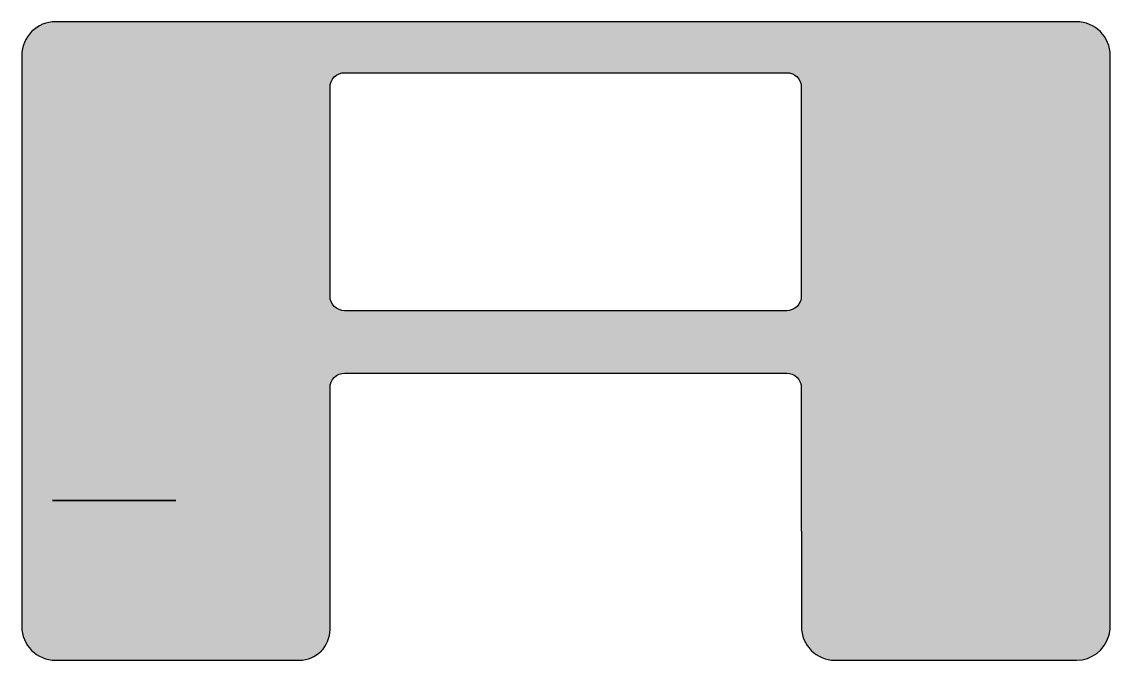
# Model space of a CAD drawing. Extents: x 0 to 6.82, y 0 to 4.
import ezdxf

# ---------------------------------------------------------------- set-up
doc = ezdxf.new("R2010")
doc.units = 0
doc.header["$MEASUREMENT"] = 0
doc.layers.get('0').update_dxf_attribs({"linetype": 'CONTINUOUS'})

msp = doc.modelspace()

# ---------------------------------------------------------------- hatches: boundary and pattern name
h = msp.add_hatch(color=7)
h.paths.add_polyline_path([(0.1947, 1.0017), (0.9668, 1.0017)])
h.paths.add_polyline_path([(6.8092, 0.1554, 0.069116), (6.8172, 0.213), (6.8172, 3.7903, 0.414213), (6.6059, 4.0017), (0.213, 4.0017, 0.414214), (0.0017, 3.7903), (0.0017, 0.8107, 0.002615), (0.0017, 0.8086), (0.0017, 0.213, 0.414178), (0.213, 0.0017), (1.7388, 0.0017), (1.7391, 0.0017, 0.413821), (1.9319, 0.1947), (1.9319, 0.8086), (1.9319, 0.8088), (1.9319, 1.7088, -0.414214), (2.0234, 1.8003), (4.7915, 1.8003, -0.414214), (4.883, 1.7088), (4.883, 0.8107, -0.020073), (4.8831, 0.8086), (4.8831, 0.213, 0.414178), (5.0944, 0.0017), (6.6059, 0.0017, 0.335493)])
h.paths.add_polyline_path([(2.0234, 2.1911, -0.414214), (1.9319, 2.2826), (1.9319, 3.5911, -0.414214), (2.0234, 3.6826), (4.7915, 3.6826, -0.414213), (4.883, 3.5911), (4.883, 2.2826, -0.414215), (4.7915, 2.1911)])

# ---------------------------------------------------------------- linework, layer by layer
at = {"color": 7, "linetype": 'CONTINUOUS'}
for points in [[(6.8092, 0.1554, 0.069116), (6.8172, 0.213), (6.8172, 3.7903, 0.414213), (6.6059, 4.0017), (0.213, 4.0017, 0.414214), (0.0017, 3.7903), (0.0017, 0.8107, 0.002615), (0.0017, 0.8086), (0.0017, 0.213, 0.414178), (0.213, 0.0017), (1.7388, 0.0017), (1.7391, 0.0017, 0.413821), (1.9319, 0.1947), (1.9319, 0.8086), (1.9319, 0.8088), (1.9319, 1.7088, -0.414214), (2.0234, 1.8003), (4.7915, 1.8003, -0.414214), (4.883, 1.7088), (4.883, 0.8107, -0.020073), (4.8831, 0.8086), (4.8831, 0.213, 0.414178), (5.0944, 0.0017), (6.6059, 0.0017, 0.335493)], [(2.0234, 2.1911, -0.414214), (1.9319, 2.2826), (1.9319, 3.5911, -0.414214), (2.0234, 3.6826), (4.7915, 3.6826, -0.414213), (4.883, 3.5911), (4.883, 2.2826, -0.414215), (4.7915, 2.1911)]]:
    msp.add_lwpolyline(points, format="xyb", close=True, dxfattribs=at)
msp.add_lwpolyline([(0.1947, 1.0017), (0.9668, 1.0017)], close=True, dxfattribs=at)

doc.saveas('drawing.dxf')
